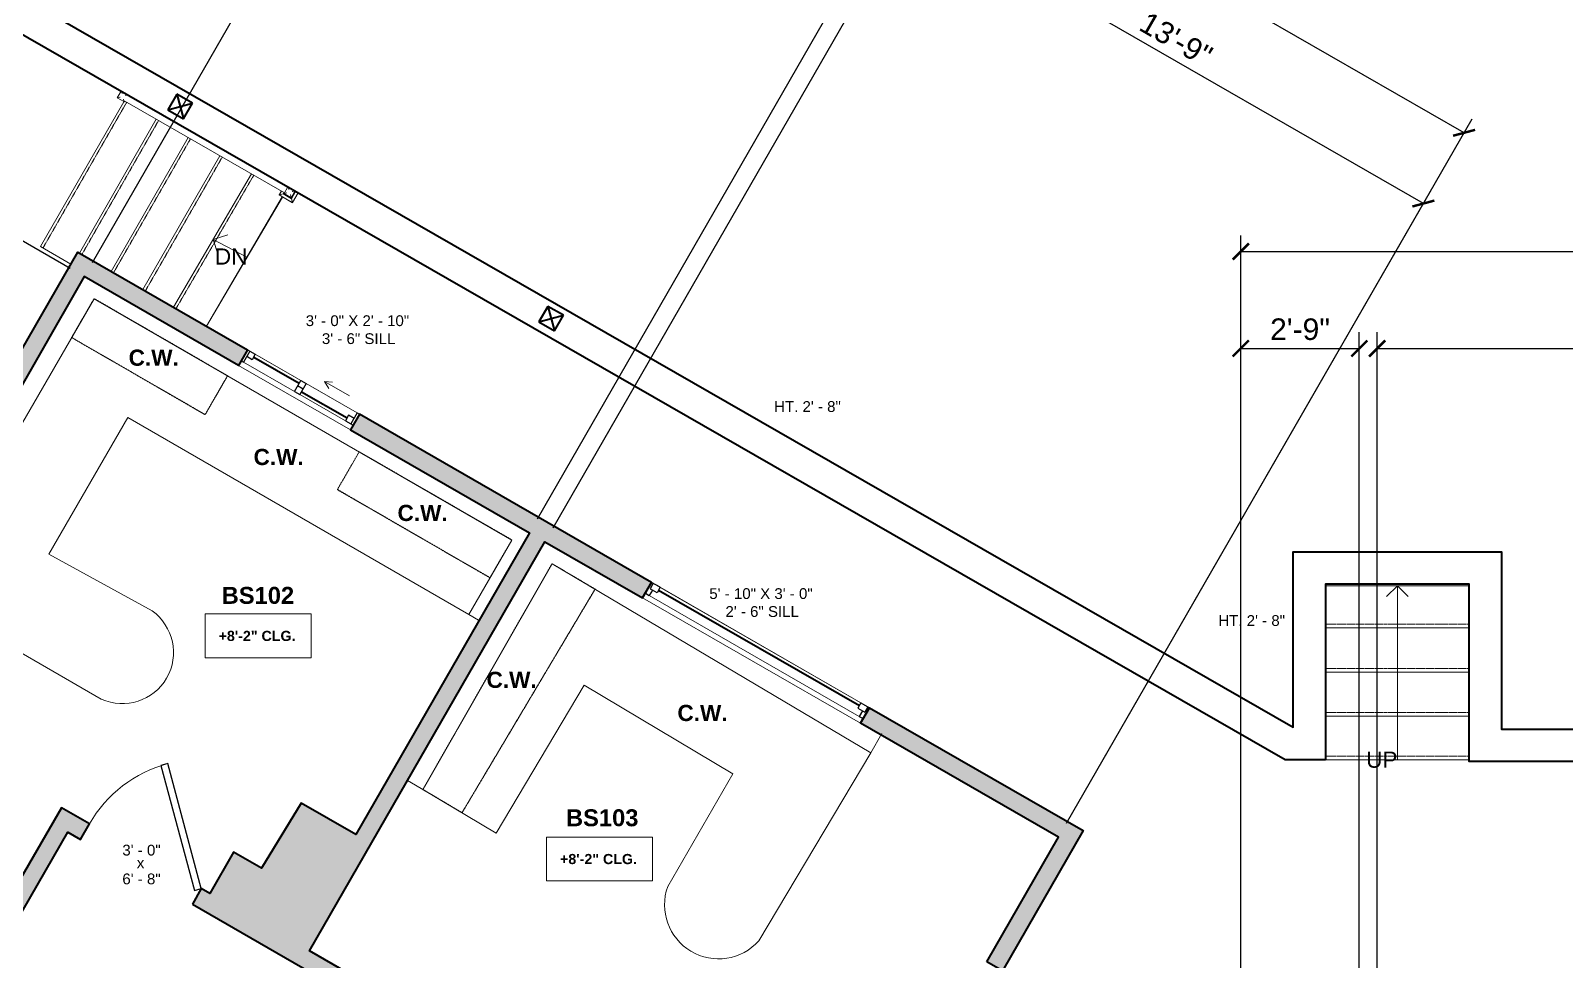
# Model space of a CAD drawing. Header units: inches. Extents: x -2078 to 106214, y -964 to 6385.
# Drawn here: x 89959.7 to 90387, y 3958.5 to 4217.4 of the extents above; entities that cross this region are included whole.
import ezdxf

# ---------------------------------------------------------------- set-up
doc = ezdxf.new("R2010")
doc.units = ezdxf.units.IN
doc.header["$MEASUREMENT"] = 0
doc.linetypes.add('Dash', pattern=[0.25, 0.125, -0.125])
doc.linetypes.add('Overhead 1_16_', pattern=[0.101562, 0.0625, -0.039062])
for name, color, linetype, lineweight in [('A-ANNO', 2, 'Continuous', 5), ('A-ANNO-DIMS-48', 1, 'Continuous', 9), ('A-DETAIL-2', 20, 'Continuous', 25), ('A-DOOR', 1, 'Continuous', 18), ('A-FIXT', 150, 'Continuous', 9), ('A-FLOR', 6, 'Continuous', 18), ('A-GLAZ', 2, 'Continuous', 30), ('A-RAILING', 4, 'Continuous', 9), ('A-STRS', 4, 'Continuous', 9), ('A-WALL', 3, 'Continuous', 40), ('A-WINDOWS', 2, 'Continuous', 18), ('S-STRS-ANNO', 31, 'Continuous', 9)]:
    doc.layers.add(name, color=color, linetype=linetype, lineweight=lineweight)
doc.layers.add('A-HATCH', color=9, linetype='Continuous')
doc.styles.add('Arial', font='arial.ttf')
doc.styles.add('Arial_1', font='arial.ttf', dxfattribs={"height": 0.0625})
doc.styles.add('Arial_2', font='arial.ttf', dxfattribs={"height": 3})
doc.styles.add('Arial_B', font='arialbd.ttf', dxfattribs={"height": 4.5})
doc.styles.add('Arial_B_2', font='arialbd.ttf', dxfattribs={"height": 0.125})
doc.styles.add('Arial_B_3', font='arialbd.ttf', dxfattribs={"height": 0.0625})
doc.styles.add('Jay Cad', font='arial.ttf', dxfattribs={"height": 0.125})
doc.dimstyles.new('Jay Cad - DIMS', dxfattribs={"dimtxt": 0.125, "dimasz": 0.09375, "dimexe": 0.09375, "dimexo": 0.09375, "dimgap": 0.046875, "dimtad": 1, "dimdec": 1, "dimzin": 0, "dimdsep": 46, "dimlunit": 4, "dimtxsty": 'Jay Cad', "dimblk": 'ARCHTICK', "dimcen": 0.09, "dimclrd": 1, "dimclre": 1, "dimclrt": 256, "dimadec": 0, "dimazin": 0, "dimtfac": 1, "dimtdec": 1, "dimtofl": 0, "dimtmove": 1, "dimatfit": 3, "dimfxl": 1, "dimtolj": 1, "dimtzin": 0, "dimarcsym": 0})

# ---------------------------------------------------------------- blocks, each defined once
blk = doc.blocks.new('JC_FIXED WINDOW - MUNTIN - FIXED WINDOW-1514069-2ND FLOOR PLAN - BUISNESS OFFCE')
at = {"layer": 'A-GLAZ'}
for p, q in [((-35, 2.5), (-35, -2.5)), ((-32.25, 2.5), (-35, 2.5)), ((-34.5, 2.5), (-34.5, 0.75)), ((-34.5, 0.75), (-33.75, 0.75)), ((-32.25, 0.75), (-33.75, 0.75)), ((-33.75, 0.75), (-33.75, -1)), ((-32.25, 2.5), (-32.25, 0.75)), ((32.25, 2.5), (35, 2.5)), ((32.25, 2.5), (32.25, 0.75)), ((32.25, 0.75), (34.5, 0.75)), ((33.75, 0.75), (33.75, -1)), ((34.5, 2.5), (34.5, 0.75)), ((35, 2.5), (35, -2.5)), ((-35, -1), (-33.75, -1)), ((33.75, -1), (35, -1))]:
    blk.add_line(p, q, dxfattribs=at)
at = {"layer": 'A-GLAZ', "lineweight": 9}
for p, q in [((32.25, 2.5), (-32.25, 2.5)), ((33.75, -1), (-33.75, -1))]:
    blk.add_line(p, q, dxfattribs=at)
at = {"layer": 'A-GLAZ', "lineweight": 40}
blk.add_line((-32.25, 1.62), (32.25, 1.62), dxfattribs=at)
at = {"layer": 'A-WINDOWS'}
for p, q in [((35, 2.5), (-35, 2.5)), ((-35, -2.5), (35, -2.5))]:
    blk.add_line(p, q, dxfattribs=at)
blk = doc.blocks.new('JC_DOOR_SINGLE PANEL - SINGLE DOOR-1362328-2ND FLOOR PLAN - BUISNESS OFFCE')
at = {"layer": 'A-DOOR', "lineweight": 30}
for p, q in [((-7.46, 27.96), (-8.87, 26.54)), ((-8.87, 26.54), (16.59, 1.09)), ((18, 2.5), (-7.46, 27.96)), ((16.59, 1.09), (18, 2.5))]:
    blk.add_line(p, q, dxfattribs=at)
at = {"layer": 'A-DOOR', "lineweight": 9}
blk.add_arc((18, 2.5), 36, 135, 180, dxfattribs=at)
blk = doc.blocks.new('JC_SLIDING WINDOW - DOUBLE - SLIDING WINDOW-1514848-2ND FLOOR PLAN - BUISNESS OFFCE')
at = {"layer": 'A-GLAZ'}
for p, q in [((-18, 2.35), (-18, -2.65)), ((-18, 2.35), (-15.5, 2.35)), ((-17.25, 2.35), (-17.25, -1.15)), ((-15.5, 0.6), (-17.25, 0.6)), ((-15.5, 2.35), (-15.5, 0.6)), ((-0.875, -1.15), (-0.875, 2.35)), ((-0.875, 2.35), (0.875, 2.35)), ((0.875, 0.6), (-0.875, 0.6)), ((0.875, 2.35), (0.875, -1.15)), ((15.5, 0.6), (15.5, -1.15)), ((17.25, 0.6), (15.5, 0.6)), ((17.25, 2.35), (18, 2.35)), ((17.25, 2.35), (17.25, -1.15)), ((18, -2.65), (18, 2.35)), ((-18, -1.15), (-17.25, -1.15)), ((-0.875, -1.15), (0.875, -1.15)), ((15.5, -1.15), (18, -1.15))]:
    blk.add_line(p, q, dxfattribs=at)
at = {"layer": 'A-GLAZ', "lineweight": 9}
for p, q in [((-15.5, 2.35), (-0.875, 2.35)), ((0.875, 2.35), (17.25, 2.35)), ((-17.25, -1.15), (-0.875, -1.15)), ((0.875, -1.15), (15.5, -1.15))]:
    blk.add_line(p, q, dxfattribs=at)
at = {"layer": 'A-GLAZ', "lineweight": 40}
for p, q in [((-15.5, 1.475), (-0.875, 1.475)), ((0.875, -0.275), (15.5, -0.275))]:
    blk.add_line(p, q, dxfattribs=at)
at = {"layer": 'A-WINDOWS'}
for p, q in [((5, 5.35), (7, 6.35)), ((5, 5.35), (7, 4.35)), ((5, 5.35), (13, 5.35)), ((18, 2.35), (-18, 2.35)), ((-18, -2.65), (18, -2.65))]:
    blk.add_line(p, q, dxfattribs=at)
blk = doc.blocks.new('Railing - Flat Cap - 2_ Heavy Duty Post-V6-2ND FLOOR PLAN - BUISNESS OFFCE')
at = {"layer": 'A-RAILING'}
for p, q in [((1.14, 1.14), (-1, 1.14)), ((-0.58, 0.58), (-1, 1)), ((1.1, 1.1), (0.58, 0.58)), ((1.14, 1.14), (1.13, 1.13)), ((1.14, -1.14), (1.14, 1.14)), ((-0.58, -0.58), (-1, -1)), ((-1, -1.14), (-0.87, -1.14)), ((0.58, -0.58), (1.1, -1.1)), ((0.88, -1.14), (1.14, -1.14)), ((1.13, -1.13), (1.14, -1.14))]:
    blk.add_line(p, q, dxfattribs=at)
for points in [[(-0.55, 0.55), (-0.55, 0.55), (-0.56, 0.56), (-0.57, 0.57), (-0.58, 0.58), (-0.58, 0.58)], [(0.58, 0.58), (0.58, 0.58), (0.57, 0.57), (0.56, 0.56), (0.55, 0.55), (0.55, 0.55)], [(1.13, 1.13), (1.13, 1.13), (1.13, 1.13), (1.12, 1.12), (1.11, 1.11), (1.1, 1.1), (1.1, 1.1)], [(-0.55, -0.55), (-0.55, -0.55), (-0.56, -0.56), (-0.57, -0.57), (-0.58, -0.58), (-0.58, -0.58)], [(0.55, -0.55), (0.55, -0.55), (0.56, -0.56), (0.57, -0.57), (0.58, -0.58), (0.58, -0.58)], [(1.1, -1.1), (1.1, -1.1), (1.11, -1.11), (1.12, -1.12), (1.13, -1.13), (1.13, -1.13), (1.13, -1.13)]]:
    blk.add_open_spline(points, degree=3, dxfattribs=at)
blk = doc.blocks.new('Generic Models 8 - Generic Models 8-1539404-2ND FLOOR PLAN - BUISNESS OFFCE')
at = {"layer": 'A-FIXT', "linetype": 'Dash'}
for p, q in [((-381.5, 485.24), (-387.76, 474.42)), ((-387.76, 474.42), (-381.5, 485.24)), ((-344.34, 463.77), (-381.5, 485.24)), ((-381.5, 485.24), (-344.34, 463.77)), ((-387.76, 474.42), (-350.6, 452.95)), ((-350.6, 452.95), (-387.76, 474.42)), ((-350.6, 452.95), (-344.34, 463.77)), ((-344.34, 463.77), (-350.6, 452.95)), ((-307.69, 442.58), (-313.77, 432.08)), ((-313.77, 432.08), (-307.69, 442.58)), ((-265.19, 418.03), (-307.69, 442.58)), ((-307.69, 442.58), (-265.19, 418.03)), ((-313.77, 432.08), (-271.28, 407.52)), ((-271.28, 407.52), (-313.77, 432.08)), ((-271.28, 407.52), (-265.19, 418.03)), ((-265.19, 418.03), (-271.28, 407.52)), ((-253.98, 411.43), (-289.96, 348.55)), ((-289.96, 348.55), (-253.98, 411.43)), ((-242.02, 404.33), (-253.98, 411.43)), ((-253.98, 411.43), (-242.02, 404.33)), ((-279.06, 342.07), (-242.02, 404.33)), ((-242.02, 404.33), (-279.06, 342.07)), ((-289.96, 348.55), (-279.06, 342.07)), ((-279.06, 342.07), (-289.96, 348.55))]:
    blk.add_line(p, q, dxfattribs=at)
blk = doc.blocks.new('Generic Models 9 - Generic Models 9-1540027-2ND FLOOR PLAN - BUISNESS OFFCE')
at = {"layer": 'A-FIXT'}
for p, q in [((-253.98, 411.43), (-289.96, 348.55)), ((-289.96, 348.55), (-253.98, 411.43)), ((-165.26, 358.76), (-253.98, 411.43)), ((-253.98, 411.43), (-165.26, 358.76)), ((-269.53, 336.4), (-245.03, 377.58)), ((-245.03, 377.58), (-269.53, 336.4)), ((-245.03, 377.58), (-203.65, 352.93)), ((-203.65, 352.93), (-245.03, 377.58)), ((-196.43, 306.41), (-165.26, 358.76)), ((-165.26, 358.76), (-196.43, 306.41)), ((-203.65, 352.93), (-221.78, 321.5)), ((-221.78, 321.5), (-203.65, 352.93)), ((-289.96, 348.55), (-269.53, 336.4)), ((-269.53, 336.4), (-289.96, 348.55))]:
    blk.add_line(p, q, dxfattribs=at)
blk.add_arc((-207.65, 316.4), 15.02, 160.1302, 318.3228, dxfattribs=at)
blk.add_arc((-207.65, 316.4), 15.02, 160.1302, 318.3228, dxfattribs=at)
blk = doc.blocks.new('Generic Models 11 - Generic Models 9-1540175-2ND FLOOR PLAN - BUISNESS OFFCE')
at = {"layer": 'A-FIXT'}
for p, q in [((-381.5, 485.24), (-429.4, 402.51)), ((-429.4, 402.51), (-381.5, 485.24)), ((-265.19, 418.03), (-381.5, 485.24)), ((-381.5, 485.24), (-265.19, 418.03)), ((-394.12, 414.07), (-372.15, 452.12)), ((-372.15, 452.12), (-394.12, 414.07)), ((-372.15, 452.12), (-277.2, 397.25)), ((-277.2, 397.25), (-372.15, 452.12)), ((-277.2, 397.25), (-265.19, 418.03)), ((-265.19, 418.03), (-277.2, 397.25)), ((-365.34, 398.27), (-394.12, 414.07)), ((-394.12, 414.07), (-365.34, 398.27)), ((-429.4, 402.51), (-379.52, 373.71)), ((-379.52, 373.71), (-429.4, 402.51))]:
    blk.add_line(p, q, dxfattribs=at)
blk.add_arc((-373.65, 386.7), 14.25, 245.6889, 54.3142, dxfattribs=at)
blk.add_arc((-373.65, 386.7), 14.25, 245.6889, 54.3142, dxfattribs=at)
blk = doc.blocks.new('JC- existing door Tag_quad - JC- existing door Tag_quad-839775-2ND FLOOR PLAN - BUISNESS OFFCE')
at = {"layer": 'A-ANNO', "insert": (-0.0234, 0.0378), "char_height": 0.0625, "width": 0.0505, "attachment_point": 1, "style": 'Arial_2', "bg_fill": 3, "box_fill_scale": 1.25, "bg_fill_color": 256, "bg_fill_true_color": 13158600, "bg_fill_transparency": 0}
blk.add_mtext('x', dxfattribs=at)
blk = doc.blocks.new('_ArchTick')
at = {"color": 0, "linetype": 'ByBlock', "const_width": 0.15}
blk.add_lwpolyline([(-0.5, -0.5), (0.5, 0.5)], dxfattribs=at)
blk = doc.blocks.new('*D3212')
at = {"layer": 'A-ANNO-DIMS-48', "color": 1, "lineweight": -2, "transparency": 16777216}
for p, q in [((89970.69, 4151.13), (89911.89, 4184.97)), ((89915.79, 4182.73), (89838.97, 4049.25)), ((89893.87, 4017.66), (89835.07, 4051.5))]:
    blk.add_line(p, q, dxfattribs=at)
at = {"layer": 'Defpoints', "color": 0, "transparency": 16777216}
for p in [(89974.59, 4148.89), (89838.97, 4049.25), (89897.77, 4015.41)]:
    blk.add_point(p, dxfattribs=at)
at = {"layer": 'A-ANNO-DIMS-48', "color": 1, "lineweight": -2, "transparency": 16777216, "xscale": 4.5, "yscale": 4.5, "zscale": 4.5}
for p, rotation in [((89915.79, 4182.73), 60.07789707409209), ((89838.97, 4049.25), 240.0778970740921)]:
    blk.add_blockref('_ArchTick', p, dxfattribs=dict(at, rotation=rotation))
at = {"layer": 'A-ANNO-DIMS-48', "color": 2, "transparency": 16777216, "insert": (89872.78, 4118.64), "char_height": 6, "width": 0.5739, "attachment_point": 5, "rotation": 60.0779, "style": 'Jay Cad'}
blk.add_mtext('\\A1;12\'-10"', dxfattribs=at)
blk = doc.blocks.new('*D3213')
at = {"layer": 'A-ANNO-DIMS-48', "color": 1, "lineweight": -2, "transparency": 16777216}
for p, q in [((89882.17, 4202.08), (89713.07, 3908.26)), ((89970.69, 4151.13), (89878.27, 4204.32)), ((89801.59, 3857.32), (89709.17, 3910.51))]:
    blk.add_line(p, q, dxfattribs=at)
at = {"layer": 'Defpoints', "color": 0, "transparency": 16777216}
for p in [(89974.59, 4148.89), (89713.07, 3908.26), (89805.49, 3855.07)]:
    blk.add_point(p, dxfattribs=at)
at = {"layer": 'A-ANNO-DIMS-48', "color": 1, "lineweight": -2, "transparency": 16777216, "xscale": 4.5, "yscale": 4.5, "zscale": 4.5}
for p, rotation in [((89882.17, 4202.08), 60.07789707409209), ((89713.07, 3908.26), 240.0778970740921)]:
    blk.add_blockref('_ArchTick', p, dxfattribs=dict(at, rotation=rotation))
at = {"layer": 'A-ANNO-DIMS-48', "color": 2, "transparency": 16777216, "insert": (89793.02, 4057.82), "char_height": 6, "width": 0.4874, "attachment_point": 5, "rotation": 60.0779, "style": 'Jay Cad'}
blk.add_mtext('\\A1;28\'-3"', dxfattribs=at)
blk = doc.blocks.new('*D3217')
at = {"layer": 'A-ANNO-DIMS-48', "color": 1, "lineweight": -2, "transparency": 16777216}
for p, q in [((90334.6, 3867.98), (90334.6, 4133.38)), ((90530.6, 3930.49), (90530.6, 4133.38)), ((90334.6, 4128.88), (90530.6, 4128.88))]:
    blk.add_line(p, q, dxfattribs=at)
at = {"layer": 'Defpoints', "color": 0, "transparency": 16777216}
for p in [(90530.6, 4128.88), (90530.6, 3925.99), (90334.6, 3863.48)]:
    blk.add_point(p, dxfattribs=at)
at = {"layer": 'A-ANNO-DIMS-48', "color": 1, "lineweight": -2, "transparency": 16777216, "xscale": 4.5, "yscale": 4.5, "zscale": 4.5, "rotation": 180}
blk.add_blockref('_ArchTick', (90334.6, 4128.88), dxfattribs=at)
at = {"layer": 'A-ANNO-DIMS-48', "color": 1, "lineweight": -2, "transparency": 16777216, "xscale": 4.5, "yscale": 4.5, "zscale": 4.5}
blk.add_blockref('_ArchTick', (90530.6, 4128.88), dxfattribs=at)
at = {"layer": 'A-ANNO-DIMS-48', "color": 2, "transparency": 16777216, "insert": (90432.6, 4134.2), "char_height": 6, "width": 0.4874, "attachment_point": 5, "style": 'Jay Cad'}
blk.add_mtext('\\A1;16\'-4"', dxfattribs=at)
blk = doc.blocks.new('*D3218')
at = {"layer": 'A-ANNO-DIMS-48', "color": 1, "lineweight": -2, "transparency": 16777216}
for p, q in [((90296.6, 3867.98), (90296.6, 4133.38)), ((90329.6, 3867.98), (90329.6, 4133.38)), ((90296.6, 4128.88), (90329.6, 4128.88))]:
    blk.add_line(p, q, dxfattribs=at)
at = {"layer": 'Defpoints', "color": 0, "transparency": 16777216}
for p in [(90329.6, 4128.88), (90296.6, 3863.48), (90329.6, 3863.48)]:
    blk.add_point(p, dxfattribs=at)
at = {"layer": 'A-ANNO-DIMS-48', "color": 1, "lineweight": -2, "transparency": 16777216, "xscale": 4.5, "yscale": 4.5, "zscale": 4.5, "rotation": 180}
blk.add_blockref('_ArchTick', (90296.6, 4128.88), dxfattribs=at)
at = {"layer": 'A-ANNO-DIMS-48', "color": 1, "lineweight": -2, "transparency": 16777216, "xscale": 4.5, "yscale": 4.5, "zscale": 4.5}
blk.add_blockref('_ArchTick', (90329.6, 4128.88), dxfattribs=at)
at = {"layer": 'A-ANNO-DIMS-48', "color": 2, "transparency": 16777216, "insert": (90313.1, 4134.2), "char_height": 6, "width": 0.4008, "attachment_point": 5, "style": 'Jay Cad'}
blk.add_mtext('\\A1;2\'-9"', dxfattribs=at)
blk = doc.blocks.new('*D3219')
at = {"layer": 'A-ANNO-DIMS-48', "color": 1, "lineweight": -2, "transparency": 16777216}
for p, q in [((90296.6, 3867.98), (90296.6, 4160.38)), ((90838.6, 3924.49), (90838.6, 4160.38)), ((90296.6, 4155.88), (90838.6, 4155.88))]:
    blk.add_line(p, q, dxfattribs=at)
at = {"layer": 'Defpoints', "color": 0, "transparency": 16777216}
for p in [(90838.6, 4155.88), (90838.6, 3919.99), (90296.6, 3863.48)]:
    blk.add_point(p, dxfattribs=at)
at = {"layer": 'A-ANNO-DIMS-48', "color": 1, "lineweight": -2, "transparency": 16777216, "xscale": 4.5, "yscale": 4.5, "zscale": 4.5, "rotation": 180}
blk.add_blockref('_ArchTick', (90296.6, 4155.88), dxfattribs=at)
at = {"layer": 'A-ANNO-DIMS-48', "color": 1, "lineweight": -2, "transparency": 16777216, "xscale": 4.5, "yscale": 4.5, "zscale": 4.5}
blk.add_blockref('_ArchTick', (90838.6, 4155.88), dxfattribs=at)
at = {"layer": 'A-ANNO-DIMS-48', "color": 2, "transparency": 16777216, "insert": (90567.6, 4161.19), "char_height": 6, "width": 0.4874, "attachment_point": 5, "style": 'Jay Cad'}
blk.add_mtext('\\A1;45\'-2"', dxfattribs=at)
blk = doc.blocks.new('*D3220')
at = {"layer": 'A-ANNO-DIMS-48', "color": 1, "lineweight": -2, "transparency": 16777216}
for p, q in [((89976.83, 4152.79), (90078.41, 4329.28)), ((90200.1, 4254.04), (90076.16, 4325.37)), ((90100.77, 4081.46), (90202.35, 4257.94))]:
    blk.add_line(p, q, dxfattribs=at)
at = {"layer": 'Defpoints', "color": 0, "transparency": 16777216}
for p in [(90076.16, 4325.37), (89974.59, 4148.89), (90098.53, 4077.56)]:
    blk.add_point(p, dxfattribs=at)
at = {"layer": 'A-ANNO-DIMS-48', "color": 1, "lineweight": -2, "transparency": 16777216, "xscale": 4.5, "yscale": 4.5, "zscale": 4.5}
for p, rotation in [((90076.16, 4325.37), 150.0778970738545), ((90200.1, 4254.04), 330.0778970738545)]:
    blk.add_blockref('_ArchTick', p, dxfattribs=dict(at, rotation=rotation))
at = {"layer": 'A-ANNO-DIMS-48', "color": 2, "transparency": 16777216, "insert": (90140.76, 4294.27), "char_height": 6, "width": 0.5739, "attachment_point": 5, "rotation": 330.0779, "style": 'Jay Cad'}
blk.add_mtext('\\A1;11\'-11"', dxfattribs=at)
blk = doc.blocks.new('*D3221')
at = {"layer": 'A-ANNO-DIMS-48', "color": 1, "lineweight": -2, "transparency": 16777216}
for p, q in [((90105.1, 4078.96), (90206.68, 4255.45)), ((90347.44, 4169.24), (90204.44, 4251.55)), ((90248.11, 3996.66), (90349.69, 4173.14))]:
    blk.add_line(p, q, dxfattribs=at)
at = {"layer": 'Defpoints', "color": 0, "transparency": 16777216}
for p in [(90204.44, 4251.55), (90102.86, 4075.06), (90245.87, 3992.76)]:
    blk.add_point(p, dxfattribs=at)
at = {"layer": 'A-ANNO-DIMS-48', "color": 1, "lineweight": -2, "transparency": 16777216, "xscale": 4.5, "yscale": 4.5, "zscale": 4.5}
for p, rotation in [((90204.44, 4251.55), 150.0778970738545), ((90347.44, 4169.24), 330.0778970738545)]:
    blk.add_blockref('_ArchTick', p, dxfattribs=dict(at, rotation=rotation))
at = {"layer": 'A-ANNO-DIMS-48', "color": 2, "transparency": 16777216, "insert": (90278.59, 4215), "char_height": 6, "width": 0.4874, "attachment_point": 5, "rotation": 330.0779, "style": 'Jay Cad'}
blk.add_mtext('\\A1;13\'-9"', dxfattribs=at)
blk = doc.blocks.new('*D3222')
at = {"layer": 'A-ANNO-DIMS-48', "color": 1, "lineweight": -2, "transparency": 16777216}
for p, q in [((89976.83, 4152.79), (90089.74, 4348.97)), ((90358.77, 4188.94), (90087.5, 4345.07)), ((90248.11, 3996.66), (90361.02, 4192.84))]:
    blk.add_line(p, q, dxfattribs=at)
at = {"layer": 'Defpoints', "color": 0, "transparency": 16777216}
for p in [(90087.5, 4345.07), (89974.59, 4148.89), (90245.87, 3992.76)]:
    blk.add_point(p, dxfattribs=at)
at = {"layer": 'A-ANNO-DIMS-48', "color": 1, "lineweight": -2, "transparency": 16777216, "xscale": 4.5, "yscale": 4.5, "zscale": 4.5}
for p, rotation in [((90087.5, 4345.07), 150.0778970738545), ((90358.77, 4188.94), 330.0778970738545)]:
    blk.add_blockref('_ArchTick', p, dxfattribs=dict(at, rotation=rotation))
at = {"layer": 'A-ANNO-DIMS-48', "color": 2, "transparency": 16777216, "insert": (90225.79, 4271.61), "char_height": 6, "width": 0.4874, "attachment_point": 5, "rotation": 330.0779, "style": 'Jay Cad'}
blk.add_mtext('\\A1;26\'-1"', dxfattribs=at)

msp = doc.modelspace()

# ---------------------------------------------------------------- hatches: boundary and pattern name
at = {"layer": 'A-HATCH'}
h = msp.add_hatch(color=256, dxfattribs=at)
h.paths.add_polyline_path([(90250.199, 3990.262), (90252.693, 3994.595), (90193.216, 4028.826), (90190.722, 4024.493), (90245.866, 3992.756)])
h.paths.add_polyline_path([(90130.053, 4059.411), (90132.547, 4063.744), (90051.223, 4110.549), (90048.729, 4106.216), (90102.859, 4075.061)])
h.paths.add_polyline_path([(90017.527, 4124.173), (90020.021, 4128.507), (89972.748, 4155.715), (89970.254, 4151.381), (89945.044, 4107.579), (89949.377, 4105.085), (89974.587, 4148.887)])
for points in [[(90037.269, 3961.098), (90102.859, 4075.061), (90098.526, 4077.556), (90047.688, 3989.225), (90047.73, 3989.201), (90033.044, 3963.537)], [(89940.054, 3942.222), (89972.529, 3998.473), (89968.198, 4000.973), (89935.723, 3944.72)], [(90033.239, 3963.136), (90050.182, 3993.558), (90034.942, 4002.279), (90032.348, 3998.003), (90023.915, 3984.1), (90016.103, 3988.57), (90009.535, 3977.109), (90022.24, 3969.43)], [(90028.256, 3981.616), (90036.689, 3995.519), (90032.348, 3998.003), (90023.915, 3984.1), (90028.024, 3981.749)], [(90025.662, 3977.34), (90028.256, 3981.616), (90016.103, 3988.57), (90013.617, 3984.232), (90017.957, 3981.749)], [(90013.865, 3974.609), (90017.957, 3981.749), (90013.617, 3984.232), (90009.535, 3977.109)]]:
    msp.add_hatch(color=256, dxfattribs=at).paths.add_polyline_path(points)
h = msp.add_hatch(color=256, dxfattribs=at)
h.paths.add_polyline_path([(90178.547, 3873.762), (90180.993, 3878.123), (90150.933, 3895.478), (90148.433, 3891.148)])
h.paths.add_polyline_path([(90117.255, 3909.147), (90119.755, 3913.477), (90007.17, 3978.474), (90004.67, 3974.144), (90092.594, 3923.384)])
h.paths.add_polyline_path([(89973.493, 3992.143), (89975.993, 3996.473), (89972.529, 3998.473), (89970.029, 3994.143), (89970.657, 3993.78)])
h = msp.add_hatch(color=256, dxfattribs=at)
h.paths.add_polyline_path([(90192.837, 3890.595), (90206.3, 3913.986), (90201.966, 3916.481), (90188.504, 3893.089), (90189.172, 3892.704)])
h.paths.add_polyline_path([(90230.243, 3955.588), (90250.199, 3990.262), (90245.866, 3992.756), (90225.91, 3958.082)])

# ---------------------------------------------------------------- linework, layer by layer
at = {"layer": 'A-ANNO', "flags": 128}
for points in [[(90008.2, 4054.939), (90037.756, 4054.939), (90037.756, 4042.75), (90008.2, 4042.75)], [(90103.276, 3992.796), (90132.832, 3992.796), (90132.832, 3980.607), (90103.276, 3980.607)]]:
    msp.add_lwpolyline(points, close=True, dxfattribs=at)
at = {"layer": 'A-DETAIL-2', "lineweight": 9}
for p, q in [((90081.622, 4054.75), (90084.347, 4053.191)), ((90193.561, 4016.263), (90196.665, 4021.688)), ((90069.505, 4005.672), (90064.541, 4008.513))]:
    msp.add_line(p, q, dxfattribs=at)
at = {"layer": 'A-FLOR'}
msp.add_line((90029.707, 4171.098), (90008.578, 4135.093), dxfattribs=at)
at = {"layer": 'A-RAILING'}
for p, q in [((89985.859, 4197.769), (90030.323, 4172.226)), ((89986.731, 4199.287), (90031.195, 4173.743)), ((90029.439, 4172.734), (90028.799, 4171.619)), ((90028.799, 4171.619), (90028.823, 4171.626)), ((90032.545, 4169.467), (90028.799, 4171.619)), ((90028.823, 4171.626), (90029.454, 4172.725)), ((90028.823, 4171.626), (90029.925, 4171.924)), ((90032.538, 4169.491), (90028.823, 4171.626)), ((90029.925, 4171.924), (90030.154, 4172.323)), ((90029.925, 4171.924), (90032.24, 4170.593)), ((90030.191, 4171.995), (90031.257, 4173.852)), ((90030.191, 4171.995), (90030.208, 4172)), ((90032.169, 4170.859), (90030.191, 4171.995)), ((90030.246, 4172.01), (90030.952, 4172.201)), ((90030.373, 4174.359), (90030.311, 4174.251)), ((90030.326, 4174.242), (90030.388, 4174.351)), ((90031.026, 4173.84), (90031.088, 4173.949)), ((90031.533, 4173.212), (90031.379, 4173.782)), ((90031.963, 4171.621), (90032.154, 4170.915)), ((90032.164, 4170.877), (90032.169, 4170.859)), ((90033.235, 4172.715), (90032.169, 4170.859)), ((90032.24, 4170.593), (90033.404, 4172.618)), ((90032.24, 4170.593), (90032.538, 4169.491)), ((90034.104, 4172.216), (90032.538, 4169.491)), ((90032.544, 4172.631), (90033.113, 4172.785)), ((90034.119, 4172.207), (90032.545, 4169.467)), ((90032.538, 4169.491), (90032.545, 4169.467))]:
    msp.add_line(p, q, dxfattribs=at)
for points in [[(90030.208, 4172), (90030.208, 4172), (90030.21, 4172.001), (90030.218, 4172.003), (90030.23, 4172.006), (90030.24, 4172.009), (90030.246, 4172.01)], [(90030.952, 4172.201), (90030.957, 4172.203), (90030.967, 4172.205), (90030.983, 4172.21), (90030.994, 4172.213), (90031, 4172.214)], [(90031.546, 4173.165), (90031.544, 4173.17), (90031.541, 4173.181), (90031.537, 4173.198), (90031.534, 4173.207), (90031.533, 4173.212)], [(90031.95, 4171.668), (90031.952, 4171.662), (90031.955, 4171.651), (90031.959, 4171.635), (90031.962, 4171.625), (90031.963, 4171.621)], [(90032.154, 4170.915), (90032.155, 4170.909), (90032.158, 4170.899), (90032.161, 4170.887), (90032.163, 4170.879), (90032.164, 4170.877), (90032.164, 4170.877)], [(90032.496, 4172.619), (90032.502, 4172.62), (90032.513, 4172.623), (90032.529, 4172.627), (90032.539, 4172.63), (90032.544, 4172.631)]]:
    msp.add_open_spline(points, degree=3, dxfattribs=at)
at = {"layer": 'A-STRS'}
for p, q in [((89985.611, 4197.605), (89962.422, 4157.24)), ((89994.614, 4192.739), (89973.259, 4155.42)), ((89995.546, 4194.367), (89995.484, 4194.258)), ((90003.496, 4187.637), (89982.074, 4150.347)), ((90004.43, 4189.263), (90004.368, 4189.154)), ((90013.279, 4184.18), (90013.216, 4184.071)), ((90012.345, 4182.554), (89990.919, 4145.257)), ((90022.068, 4179.13), (90022.005, 4179.022)), ((90021.124, 4177.51), (89999.464, 4140.339)), ((90029.774, 4171.059), (90008.578, 4135.093)), ((89962.422, 4157.24), (89970.833, 4152.389)), ((90320.193, 4062.808), (90360.193, 4062.808)), ((90320.193, 4051.08), (90320.193, 4062.808)), ((90320.193, 4038.731), (90320.193, 4051.08)), ((90320.193, 4051.08), (90360.184, 4051.08)), ((90320.193, 4026.514), (90320.193, 4038.731)), ((90320.193, 4038.731), (90360.184, 4038.731)), ((90320.193, 4014.295), (90320.193, 4026.514)), ((90320.193, 4026.514), (90360.184, 4026.514)), ((90320.193, 4014.295), (90360.184, 4014.295))]:
    msp.add_line(p, q, dxfattribs=at)
at = {"layer": 'A-STRS', "linetype": 'Overhead 1_16_'}
for p, q in [((89986.394, 4197.462), (89963.072, 4156.865)), ((89987.328, 4199.088), (89987.266, 4198.979)), ((89995.265, 4192.366), (89973.909, 4155.046)), ((89996.196, 4193.993), (89996.134, 4193.885)), ((90005.081, 4188.889), (90005.018, 4188.781)), ((90004.147, 4187.263), (89982.724, 4149.973)), ((90013.929, 4183.806), (90013.867, 4183.698)), ((90012.995, 4182.18), (89991.569, 4144.883)), ((90021.775, 4177.137), (90000.114, 4139.965)), ((90022.719, 4178.757), (90022.656, 4178.649)), ((90320.193, 4052.08), (90360.184, 4052.08)), ((90320.193, 4039.731), (90360.184, 4039.731)), ((90320.193, 4027.514), (90360.184, 4027.514)), ((90320.193, 4015.295), (90360.184, 4015.295))]:
    msp.add_line(p, q, dxfattribs=at)
at = {"layer": 'A-WALL'}
for p, q in [((90000.373, 4199.667), (89997.882, 4195.331)), ((90000.373, 4199.667), (89997.882, 4195.331)), ((89997.882, 4195.331), (90004.708, 4197.176)), ((90004.708, 4197.176), (90000.373, 4199.667)), ((90004.708, 4197.176), (90000.373, 4199.667)), ((90000.373, 4199.667), (90002.218, 4192.84)), ((90002.218, 4192.84), (90004.708, 4197.176)), ((90002.218, 4192.84), (90004.708, 4197.176)), ((89997.882, 4195.331), (90002.218, 4192.84)), ((89997.882, 4195.331), (90002.218, 4192.84)), ((90103.683, 4140.606), (90101.192, 4136.271)), ((90103.683, 4140.606), (90101.192, 4136.271)), ((90108.018, 4138.116), (90103.683, 4140.606)), ((90108.018, 4138.116), (90103.683, 4140.606)), ((90103.683, 4140.606), (90105.527, 4133.78)), ((90101.192, 4136.271), (90108.018, 4138.116)), ((90105.527, 4133.78), (90108.018, 4138.116)), ((90105.527, 4133.78), (90108.018, 4138.116)), ((90101.192, 4136.271), (90105.527, 4133.78)), ((90101.192, 4136.271), (90105.527, 4133.78)), ((90007.17, 3978.474), (90004.67, 3974.144))]:
    msp.add_line(p, q, dxfattribs=at)
for points in [[(89945.044, 4107.579), (89972.748, 4155.715), (90020.021, 4128.507), (90017.527, 4124.173), (89974.587, 4148.887), (89949.377, 4105.085)], [(89914.469, 4044.409), (89913.593, 4044.914), (89910.126, 4046.91), (89861.255, 3961.996), (89864.722, 3960), (89865.588, 3959.502), (89895.274, 4011.081), (89954.391, 3977.057), (89935.723, 3944.72), (89955.648, 3933.228), (89958.146, 3937.559), (89942.554, 3946.553), (89970.029, 3994.143), (89973.493, 3992.143), (89975.993, 3996.473), (89968.198, 4000.973), (89956.891, 3981.387), (89897.769, 4015.415)], [(90225.91, 3958.082), (90245.866, 3992.756), (90190.722, 4024.493), (90193.216, 4028.826), (90252.693, 3994.595), (90230.243, 3955.588)]]:
    msp.add_lwpolyline(points, close=True, dxfattribs=at)
msp.add_lwpolyline([(90004.67, 3974.144), (90117.255, 3909.147), (90119.755, 3913.477), (90037.269, 3961.098), (90102.859, 4075.061), (90130.053, 4059.411), (90132.547, 4063.744), (90051.223, 4110.549), (90048.729, 4106.216), (90098.526, 4077.556), (90050.182, 3993.558), (90034.942, 4002.279), (90023.915, 3984.1), (90016.103, 3988.57), (90009.535, 3977.109), (90007.17, 3978.474)], dxfattribs=at)
at = {"layer": 'S-STRS-ANNO'}
for p, q in [((90010.481, 4159.246), (90014.538, 4160.486)), ((90010.481, 4159.246), (90019.833, 4154.273)), ((90010.481, 4159.246), (90011.722, 4155.188)), ((90340.193, 4062.808), (90337.193, 4059.808)), ((90340.193, 4051.08), (90340.193, 4062.808)), ((90340.193, 4062.808), (90343.193, 4059.808)), ((90340.193, 4038.731), (90340.193, 4051.08)), ((90340.193, 4026.514), (90340.193, 4038.731)), ((90340.193, 4014.295), (90340.193, 4026.514))]:
    msp.add_line(p, q, dxfattribs=at)

# ---------------------------------------------------------------- block references
at = {"extrusion": (0, 0, -1), "zscale": -1, "rotation": 299.8761800772622}
msp.add_blockref('Railing - Flat Cap - 2_ Heavy Duty Post-V6-2ND FLOOR PLAN - BUISNESS OFFCE', (-89985.312, 4199.092), dxfattribs=at)
at = {"layer": 'A-DETAIL-2'}
for name in ['Generic Models 8 - Generic Models 8-1539404-2ND FLOOR PLAN - BUISNESS OFFCE', 'Generic Models 11 - Generic Models 9-1540175-2ND FLOOR PLAN - BUISNESS OFFCE', 'Generic Models 9 - Generic Models 9-1540027-2ND FLOOR PLAN - BUISNESS OFFCE']:
    msp.add_blockref(name, (90358.821, 3657.503), dxfattribs=at)
at = {"layer": 'A-DOOR', "rotation": 330.0015365003937}
msp.add_blockref('JC_DOOR_SINGLE PANEL - SINGLE DOOR-1362328-2ND FLOOR PLAN - BUISNESS OFFCE', (89990.331, 3985.309), dxfattribs=at)
at = {"layer": 'A-WINDOWS', "rotation": 330.0778970738663}
for name, p in [('JC_SLIDING WINDOW - DOUBLE - SLIDING WINDOW-1514848-2ND FLOOR PLAN - BUISNESS OFFCE', (90034.45, 4117.491)), ('JC_FIXED WINDOW - MUNTIN - FIXED WINDOW-1514069-2ND FLOOR PLAN - BUISNESS OFFCE', (90161.635, 4044.119))]:
    msp.add_blockref(name, p, dxfattribs=at)

# ---------------------------------------------------------------- texts
at = {"layer": 'A-ANNO', "char_height": 4.5, "attachment_point": 1, "line_spacing_factor": 0.941778, "style": 'Arial'}
for s, insert, width in [('DN', (90010.934, 4156.742), 10.84928), ('UP', (90331.505, 4016.605), 10.42548)]:
    msp.add_mtext(s, dxfattribs=dict(at, insert=insert, width=width))
at = {"layer": 'A-ANNO', "attachment_point": 1}
for s, insert, char_height, width, style in [('3\' - 0" X 2\' - 10"', (90036.239, 4138.114), 3, 36.36, 'Arial_1'), ('3\' - 6" SILL', (90040.739, 4133.114), 3, 25.6035, 'Arial_1'), ('C.W.', (89986.925, 4128.56), 4.5, 16.968, 'Arial_B'), ('HT. 2\' - 8"', (90166.648, 4114.203), 3, 23.4825, 'Arial_1'), ('C.W.', (90021.711, 4100.908), 4.5, 16.968, 'Arial_B'), ('C.W.', (90061.796, 4085.327), 4.5, 16.968, 'Arial_B'), ('BS102', (90012.832, 4062.476), 4.7244, 35.9055, 'Arial_B_2'), ('5\' - 10" X 3\' - 0"', (90148.608, 4062.111), 3, 36.36, 'Arial_1'), ('2\' - 6" SILL', (90153.108, 4057.111), 3, 25.6035, 'Arial_1'), ('HT. 2\' - 8"', (90290.335, 4054.605), 3, 23.4825, 'Arial_1'), ('+8\'-2" CLG.', (90011.98, 4050.244), 2.83465, 26.5125, 'Arial_B_3'), ('C.W.', (90086.583, 4038.848), 4.5, 16.968, 'Arial_B'), ('C.W.', (90139.74, 4029.616), 4.5, 16.968, 'Arial_B'), ('BS103', (90108.701, 4000.54), 4.7244, 35.9055, 'Arial_B_2'), ('3\' - 0"', (89985.177, 3990.661), 3, 13.4835, 'Arial_1'), ('+8\'-2" CLG.', (90107.055, 3988.102), 2.83465, 26.5125, 'Arial_B_3'), ('6\' - 8"', (89985.177, 3982.65), 3, 13.4835, 'Arial_1')]:
    msp.add_mtext(s, dxfattribs=dict(at, insert=insert, char_height=char_height, width=width, style=style))

# ---------------------------------------------------------------- dimensions: what is measured, and where the dimension line sits
at = {"layer": 'A-ANNO-DIMS-48'}
for base, p1, p2, angle, picture, middle in [((90087.496, 4345.067), (90245.866, 3992.756), (89974.587, 4148.887), 330.0779, '*D3222', (90225.786, 4271.606)), ((90076.163, 4325.375), (90098.526, 4077.556), (89974.587, 4148.887), 330.0779, '*D3220', (90140.757, 4294.27)), ((90204.435, 4251.549), (90245.866, 3992.756), (90102.859, 4075.061), 330.0779, '*D3221', (90278.59, 4215.003)), ((89713.072, 3908.263), (89974.587, 4148.887), (89805.487, 3855.074), 60.0779, '*D3213', (89793.015, 4057.821)), ((89838.971, 4049.255), (89974.587, 4148.887), (89897.769, 4015.415), 60.0779, '*D3212', (89872.775, 4118.642))]:
    dim = msp.add_linear_dim(base=base, p1=p1, p2=p2, angle=angle, dimstyle='Jay Cad - DIMS', override={"dimclrt": 2}, dxfattribs=at)
    dim.commit()
    dim.dimension.update_dxf_attribs({"geometry": picture, "text_midpoint": middle})
for base, p1, p2, picture, middle in [((90838.602, 4155.877), (90296.602, 3863.478), (90838.602, 3919.985), '*D3219', (90567.602, 4161.191)), ((90329.602, 4128.883), (90296.602, 3863.478), (90329.602, 3863.478), '*D3218', (90313.102, 4134.197)), ((90530.602, 4128.883), (90334.602, 3863.478), (90530.602, 3925.985), '*D3217', (90432.602, 4134.197))]:
    dim = msp.add_linear_dim(base=base, p1=p1, p2=p2, dimstyle='Jay Cad - DIMS', override={"dimclrt": 2}, dxfattribs=at)
    dim.commit()
    dim.dimension.update_dxf_attribs({"geometry": picture, "text_midpoint": middle})

# ---------------------------------------------------------------- next in the draw order: block references
at = {"layer": 'A-ANNO', "xscale": 48, "yscale": 48, "zscale": 48}
msp.add_blockref('JC- existing door Tag_quad - JC- existing door Tag_quad-839775-2ND FLOOR PLAN - BUISNESS OFFCE', (89990.331, 3985.309), dxfattribs=at)

# ---------------------------------------------------------------- next in the draw order: linework, layer by layer
at = {"layer": 'A-WALL'}
msp.add_lwpolyline([(90320.193, 4014.295), (90309.001, 4014.295), (90033.235, 4172.715), (89843.192, 4281.89), (89847.675, 4289.694), (90311.184, 4023.421), (90311.184, 4072.265), (90369.184, 4072.265), (90369.184, 4022.883), (90660.927, 4022.883), (90660.927, 3973.847), (90900.589, 3972.897), (90900.589, 3918.932), (90891.589, 3918.932), (90891.589, 3963.932), (90651.927, 3964.883), (90651.927, 4013.883), (90360.184, 4013.883), (90360.184, 4063.265), (90320.184, 4063.265), (90320.184, 4014.295)], dxfattribs=at)

doc.saveas('drawing.dxf')
